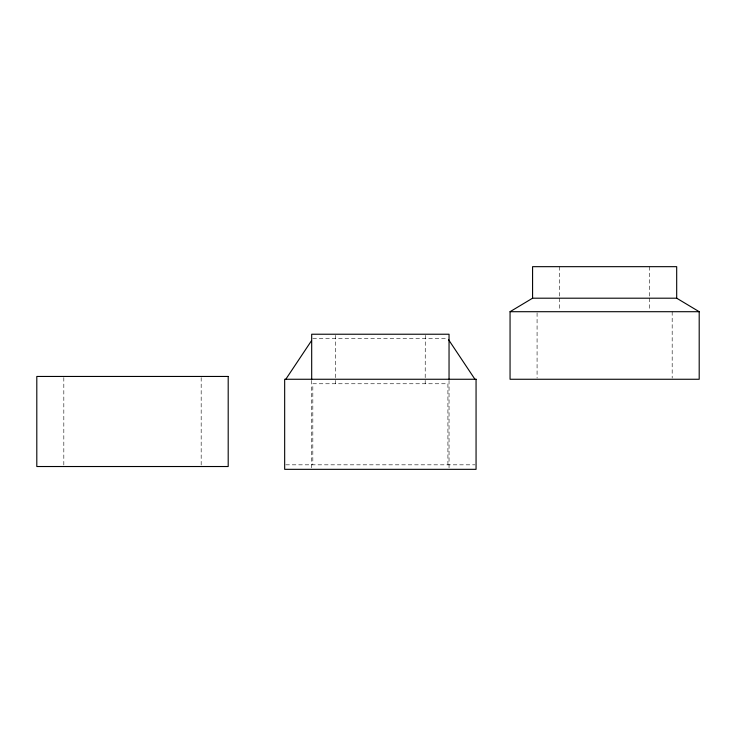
<?xml version="1.0" encoding="UTF-8"?>
<svg xmlns="http://www.w3.org/2000/svg" width="736" height="736" viewBox="0 0 736 736"><rect width="100%" height="100%" fill="white"/><g stroke="black" fill="none" stroke-linecap="round" stroke-linejoin="round"><path stroke-width="0.55" stroke-dasharray="3.68 2.76" d="M312.818 338.726L447.92 338.726M285.798 464.821L474.941 464.821M672.18 311.705L672.18 378.111M649.667 266.671L649.667 297.068M649.667 298.2L649.667 310.583M559.599 266.671L559.599 297.068M559.599 298.2L559.599 310.583M537.078 312.855L537.078 378.111M449.043 380.402L449.043 468.188M447.92 464.821L447.92 383.76L312.818 383.76L312.818 464.821M425.279 335.349L425.196 383.76M335.45 335.349L335.542 383.76M311.687 380.402L311.687 469.329M201.176 377.596L201.176 465.382M63.82 377.596L63.82 466.523"/><path stroke-width="1.1" d="M285.798 379.261L311.558 340.612M510.057 311.705L532.579 298.2L676.688 298.2L699.2 311.705L699.2 379.261L510.057 379.261L510.057 311.705L699.2 311.705M448.546 339.673L474.941 379.261M676.688 298.2L676.688 266.671L532.579 266.671L532.579 298.2M449.043 379.261L449.043 334.227L311.687 334.227L311.687 379.261M228.197 376.455L36.8 376.455L36.8 466.523L228.197 466.523L228.197 376.455M476.063 379.261L284.666 379.261L284.666 469.329L476.063 469.329L476.063 379.261"/></g></svg>
